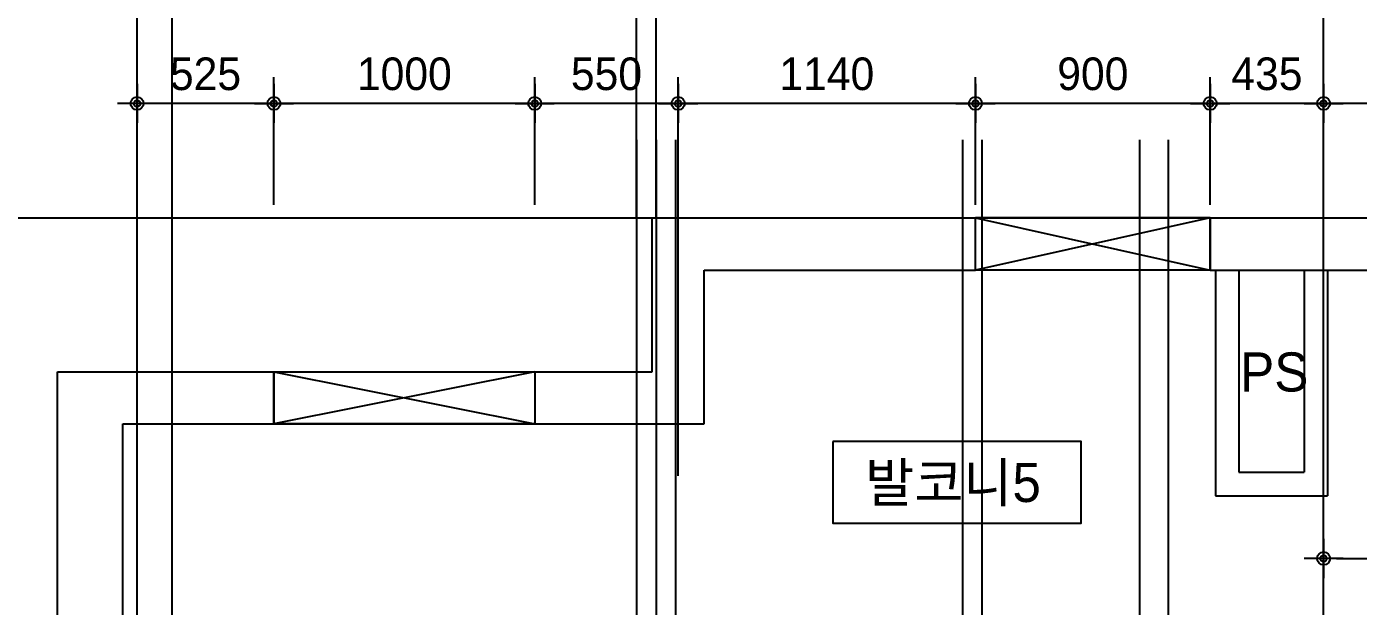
# Model space of a CAD drawing. Header units: millimetres. Extents: x 0 to 92204, y -190080 to 23760.
# Drawn here: x 4110 to 9217, y -172168 to -169944 of the extents above; entities that cross this region are included whole.
import ezdxf
from ezdxf.enums import TextEntityAlignment as Align

# ---------------------------------------------------------------- set-up
doc = ezdxf.new("R2010")
doc.units = ezdxf.units.MM
doc.header["$LTSCALE"] = 100
doc.linetypes.add('AUDIT_D_220706163347-0', pattern=[0])
doc.linetypes.add('CEN', pattern=[62, 60, -1, 0, -1])
doc.layers.get('defpoints').update_dxf_attribs({"color": 139})
for name, color, linetype in [('AA-XXXX-DIMS', 7, 'Continuous'), ('CEN_CON', 1, 'CEN'), ('CEN_WALL', 12, 'CEN'), ('CONC', 2, 'Continuous'), ('DIM', 7, 'AUDIT_D_220706163347-0'), ('ELE3_CON', 7, 'Continuous'), ('MC', 135, 'Continuous'), ('ROM', 7, 'AUDIT_D_220706163347-0'), ('WAL', 3, 'Continuous'), ('실명', 3, 'AUDIT_D_220706163347-0'), ('실명박스', 7, 'AUDIT_D_220706163347-0'), ('창호-open', 4, 'Continuous')]:
    doc.layers.add(name, color=color, linetype=linetype)
doc.layers.add('AA-XXXX-MC', color=153, linetype='AUDIT_D_220706163347-0', plot=False)
doc.styles.add('HAUD01', font='Dotum.ttf')
doc.styles.add('돋움', font='Dotum.ttf')
doc.dimstyles.new('내부100', dxfattribs={"dimscale": 50, "dimtxt": 2.5, "dimasz": 1, "dimexe": 2, "dimexo": 1, "dimgap": 1, "dimtad": 1, "dimdec": 0, "dimzin": 0, "dimdsep": 46, "dimtxsty": '돋움', "dimblk1": 'DIMDOT', "dimblk2": 'DIMDOT', "dimsah": 1, "dimcen": 0.09, "dimdle": 2, "dimclrd": 7, "dimclre": 7, "dimclrt": 3, "dimadec": 0, "dimazin": 0, "dimtfac": 1, "dimtdec": 0, "dimtix": 1, "dimtmove": 2, "dimatfit": 3, "dimldrblk": 'DIMDOT', "dimfxl": 1, "dimtolj": 1, "dimtzin": 0, "dimarcsym": 0})

# ---------------------------------------------------------------- blocks, each defined once
blk = doc.blocks.new('U-131B(기본)', base_point=(-85340.5, -187585.7))
at = {"layer": 'CEN_CON'}
for p, q in [((-85340.5, -187885.7), (-85340.5, -176950.7)), ((-83265.5, -178239), (-83265.5, -176950.7)), ((-81495.5, -187885.7), (-81495.5, -176950.7)), ((-85945.5, -177250.7), (-76055.5, -177250.7))]:
    blk.add_line(p, q, dxfattribs=at)
at = {"layer": 'CEN_WALL'}
for p, q in [((-83350.5, -176950.7), (-83350.5, -182205.7)), ((-82100.5, -176950.7), (-82100.5, -180655.7)), ((-80790.5, -179745.7), (-80790.5, -176950.7))]:
    blk.add_line(p, q, dxfattribs=at)
at = {"layer": 'CONC'}
for p, q in [((-83365.5, -177250.7), (-82125.5, -177250.7)), ((-83365.5, -177840.7), (-83365.5, -177250.7)), ((-82125.5, -177450.7), (-82125.5, -177250.7)), ((-81225.5, -177250.7), (-79385.5, -177250.7)), ((-81225.5, -177450.7), (-81225.5, -177250.7)), ((-83165.5, -177450.7), (-83165.5, -177450.7)), ((-83165.5, -178040.7), (-83165.5, -177450.7)), ((-83165.5, -177450.7), (-82125.5, -177450.7)), ((-81225.5, -177450.7), (-79385.5, -177450.7)), ((-85645.5, -187585.7), (-85645.5, -177840.7)), ((-85645.5, -177840.7), (-84815.5, -177840.7)), ((-84815.5, -177840.7), (-84815.5, -178040.7)), ((-83815.5, -177840.7), (-83365.5, -177840.7)), ((-83815.5, -177840.7), (-83815.5, -178040.7)), ((-85395.5, -185895.7), (-85395.5, -178040.7)), ((-85395.5, -178040.7), (-84815.5, -178040.7)), ((-83815.5, -178040.7), (-83165.5, -178040.7))]:
    blk.add_line(p, q, dxfattribs=at)
at = {"layer": 'ELE3_CON'}
for p, q in [((-81225.5, -177250.7), (-82125.5, -177250.7)), ((-81225.5, -177450.7), (-82125.5, -177450.7)), ((-84815.5, -177840.7), (-83815.5, -177840.7)), ((-84815.5, -178040.7), (-83815.5, -178040.7))]:
    blk.add_line(p, q, dxfattribs=at)
at = {"layer": 'MC'}
for p, q in [((-85205.5, -187885.7), (-85205.5, -176950.7)), ((-83425.5, -176950.7), (-83425.5, -182205.7)), ((-83275.5, -176950.7), (-83275.5, -182205.7)), ((-82175.5, -176950.7), (-82175.5, -180655.7)), ((-81385.5, -187885.7), (-81385.5, -176950.7))]:
    blk.add_line(p, q, dxfattribs=at)
at = {"layer": 'WAL'}
for p, q in [((-81205.5, -177450.7), (-81205.5, -178315.7)), ((-81115.5, -177450.7), (-81115.5, -178225.7)), ((-80865.5, -177450.7), (-80865.5, -178225.7)), ((-80775.5, -177450.7), (-80775.5, -178315.7)), ((-81115.5, -178225.7), (-80865.5, -178225.7)), ((-81205.5, -178315.7), (-80775.5, -178315.7))]:
    blk.add_line(p, q, dxfattribs=at)
blk = doc.blocks.new('DIMDOT')
at = {"layer": 'AA-XXXX-DIMS'}
for p, q in [((0, -1.5), (0, 1.5)), ((-1.5, 0), (1.5, 0))]:
    blk.add_line(p, q, dxfattribs=at)
for radius in [0.5, 0.25]:
    blk.add_circle((0, 0), radius, dxfattribs=at)
blk = doc.blocks.new('*D1441')
at = {"layer": 'defpoints', "color": 0, "transparency": 16777216}
for p in [(9083.8, -170238.6), (9083.8, -170678.2), (10488.8, -170678.2)]:
    blk.add_point(p, dxfattribs=at)
at = {"layer": 'DIM', "color": 7, "lineweight": -2, "transparency": 16777216}
for p, q in [((9083.8, -170628.2), (9083.8, -170138.6)), ((10488.8, -170628.2), (10488.8, -170138.6)), ((10438.8, -170238.6), (9133.8, -170238.6))]:
    blk.add_line(p, q, dxfattribs=at)
at = {"layer": 'DIM', "color": 7, "lineweight": -2, "transparency": 16777216, "xscale": 50, "yscale": 50, "zscale": 50, "rotation": 180}
blk.add_blockref('DIMDOT', (9083.8, -170238.6), dxfattribs=at)
at = {"layer": 'DIM', "color": 7, "lineweight": -2, "transparency": 16777216, "xscale": 50, "yscale": 50, "zscale": 50}
blk.add_blockref('DIMDOT', (10488.8, -170238.6), dxfattribs=at)
at = {"layer": 'DIM', "color": 3, "transparency": 16777216, "insert": (9786.3, -170126), "char_height": 125, "attachment_point": 5, "style": '돋움'}
blk.add_mtext('\\A1;1405', dxfattribs=at)
blk = doc.blocks.new('*D1442')
at = {"layer": 'defpoints', "color": 0, "transparency": 16777216}
for p in [(8648.8, -170238.6), (8648.8, -170678.2), (9083.8, -170678.2)]:
    blk.add_point(p, dxfattribs=at)
at = {"layer": 'DIM', "color": 7, "lineweight": -2, "transparency": 16777216}
for p, q in [((8648.8, -170628.2), (8648.8, -170138.6)), ((9083.8, -170628.2), (9083.8, -170138.6)), ((9033.8, -170238.6), (8698.8, -170238.6))]:
    blk.add_line(p, q, dxfattribs=at)
at = {"layer": 'DIM', "color": 7, "lineweight": -2, "transparency": 16777216, "xscale": 50, "yscale": 50, "zscale": 50, "rotation": 180}
blk.add_blockref('DIMDOT', (8648.8, -170238.6), dxfattribs=at)
at = {"layer": 'DIM', "color": 7, "lineweight": -2, "transparency": 16777216, "xscale": 50, "yscale": 50, "zscale": 50}
blk.add_blockref('DIMDOT', (9083.8, -170238.6), dxfattribs=at)
at = {"layer": 'DIM', "color": 3, "transparency": 16777216, "insert": (8866.3, -170126), "char_height": 125, "attachment_point": 5, "style": '돋움'}
blk.add_mtext('\\A1;435', dxfattribs=at)
blk = doc.blocks.new('*D1443')
at = {"layer": 'defpoints', "color": 0, "transparency": 16777216}
for p in [(7748.8, -170238.6), (7748.8, -170678.2), (8648.8, -170678.2)]:
    blk.add_point(p, dxfattribs=at)
at = {"layer": 'DIM', "color": 7, "lineweight": -2, "transparency": 16777216}
for p, q in [((7748.8, -170628.2), (7748.8, -170138.6)), ((8648.8, -170628.2), (8648.8, -170138.6)), ((8598.8, -170238.6), (7798.8, -170238.6))]:
    blk.add_line(p, q, dxfattribs=at)
at = {"layer": 'DIM', "color": 7, "lineweight": -2, "transparency": 16777216, "xscale": 50, "yscale": 50, "zscale": 50, "rotation": 180}
blk.add_blockref('DIMDOT', (7748.8, -170238.6), dxfattribs=at)
at = {"layer": 'DIM', "color": 7, "lineweight": -2, "transparency": 16777216, "xscale": 50, "yscale": 50, "zscale": 50}
blk.add_blockref('DIMDOT', (8648.8, -170238.6), dxfattribs=at)
at = {"layer": 'DIM', "color": 3, "transparency": 16777216, "insert": (8198.8, -170126), "char_height": 125, "attachment_point": 5, "style": '돋움'}
blk.add_mtext('\\A1;900', dxfattribs=at)
blk = doc.blocks.new('*D1444')
at = {"layer": 'defpoints', "color": 0, "transparency": 16777216}
for p in [(6608.8, -170238.6), (6608.8, -170678.2), (7748.8, -170678.2)]:
    blk.add_point(p, dxfattribs=at)
at = {"layer": 'DIM', "color": 7, "lineweight": -2, "transparency": 16777216}
for p, q in [((6608.8, -170628.2), (6608.8, -170138.6)), ((7748.8, -170628.2), (7748.8, -170138.6)), ((7698.8, -170238.6), (6658.8, -170238.6))]:
    blk.add_line(p, q, dxfattribs=at)
at = {"layer": 'DIM', "color": 7, "lineweight": -2, "transparency": 16777216, "xscale": 50, "yscale": 50, "zscale": 50, "rotation": 180}
blk.add_blockref('DIMDOT', (6608.8, -170238.6), dxfattribs=at)
at = {"layer": 'DIM', "color": 7, "lineweight": -2, "transparency": 16777216, "xscale": 50, "yscale": 50, "zscale": 50}
blk.add_blockref('DIMDOT', (7748.8, -170238.6), dxfattribs=at)
at = {"layer": 'DIM', "color": 3, "transparency": 16777216, "insert": (7178.8, -170126), "char_height": 125, "attachment_point": 5, "style": '돋움'}
blk.add_mtext('\\A1;1140', dxfattribs=at)
blk = doc.blocks.new('*D1445')
at = {"layer": 'defpoints', "color": 0, "transparency": 16777216}
for p in [(6058.8, -170238.6), (6058.8, -170678.2), (6608.8, -170678.2)]:
    blk.add_point(p, dxfattribs=at)
at = {"layer": 'DIM', "color": 7, "lineweight": -2, "transparency": 16777216}
for p, q in [((6058.8, -170628.2), (6058.8, -170138.6)), ((6608.8, -170628.2), (6608.8, -170138.6)), ((6558.8, -170238.6), (6108.8, -170238.6))]:
    blk.add_line(p, q, dxfattribs=at)
at = {"layer": 'DIM', "color": 7, "lineweight": -2, "transparency": 16777216, "xscale": 50, "yscale": 50, "zscale": 50, "rotation": 180}
blk.add_blockref('DIMDOT', (6058.8, -170238.6), dxfattribs=at)
at = {"layer": 'DIM', "color": 7, "lineweight": -2, "transparency": 16777216, "xscale": 50, "yscale": 50, "zscale": 50}
blk.add_blockref('DIMDOT', (6608.8, -170238.6), dxfattribs=at)
at = {"layer": 'DIM', "color": 3, "transparency": 16777216, "insert": (6333.8, -170126), "char_height": 125, "attachment_point": 5, "style": '돋움'}
blk.add_mtext('\\A1;550', dxfattribs=at)
blk = doc.blocks.new('*D1446')
at = {"layer": 'defpoints', "color": 0, "transparency": 16777216}
for p in [(5058.8, -170238.6), (5058.8, -170678.2), (6058.8, -170678.2)]:
    blk.add_point(p, dxfattribs=at)
at = {"layer": 'DIM', "color": 7, "lineweight": -2, "transparency": 16777216}
for p, q in [((5058.8, -170628.2), (5058.8, -170138.6)), ((6058.8, -170628.2), (6058.8, -170138.6)), ((6008.8, -170238.6), (5108.8, -170238.6))]:
    blk.add_line(p, q, dxfattribs=at)
at = {"layer": 'DIM', "color": 7, "lineweight": -2, "transparency": 16777216, "xscale": 50, "yscale": 50, "zscale": 50, "rotation": 180}
blk.add_blockref('DIMDOT', (5058.8, -170238.6), dxfattribs=at)
at = {"layer": 'DIM', "color": 7, "lineweight": -2, "transparency": 16777216, "xscale": 50, "yscale": 50, "zscale": 50}
blk.add_blockref('DIMDOT', (6058.8, -170238.6), dxfattribs=at)
at = {"layer": 'DIM', "color": 3, "transparency": 16777216, "insert": (5558.8, -170126), "char_height": 125, "attachment_point": 5, "style": '돋움'}
blk.add_mtext('\\A1;1000', dxfattribs=at)
blk = doc.blocks.new('*D1447')
at = {"layer": 'defpoints', "color": 0, "transparency": 16777216}
for p in [(4533.8, -170238.6), (4533.8, -170678.2), (5058.8, -170678.2)]:
    blk.add_point(p, dxfattribs=at)
at = {"layer": 'DIM', "color": 7, "lineweight": -2, "transparency": 16777216}
for p, q in [((4533.8, -170628.2), (4533.8, -170138.6)), ((5058.8, -170628.2), (5058.8, -170138.6)), ((5008.8, -170238.6), (4583.8, -170238.6))]:
    blk.add_line(p, q, dxfattribs=at)
at = {"layer": 'DIM', "color": 7, "lineweight": -2, "transparency": 16777216, "xscale": 50, "yscale": 50, "zscale": 50, "rotation": 180}
blk.add_blockref('DIMDOT', (4533.8, -170238.6), dxfattribs=at)
at = {"layer": 'DIM', "color": 7, "lineweight": -2, "transparency": 16777216, "xscale": 50, "yscale": 50, "zscale": 50}
blk.add_blockref('DIMDOT', (5058.8, -170238.6), dxfattribs=at)
at = {"layer": 'DIM', "color": 3, "transparency": 16777216, "insert": (4796.3, -170126), "char_height": 125, "attachment_point": 5, "style": '돋움'}
blk.add_mtext('\\A1;525', dxfattribs=at)
blk = doc.blocks.new('*D1448')
at = {"layer": 'defpoints', "color": 0, "transparency": 16777216}
for p in [(10488.8, -171983.9), (9083.8, -172253.2), (10488.8, -172253.2)]:
    blk.add_point(p, dxfattribs=at)
at = {"layer": 'DIM', "color": 7, "lineweight": -2, "transparency": 16777216}
for p, q in [((9083.8, -172203.2), (9083.8, -171883.9)), ((10488.8, -172203.2), (10488.8, -171883.9)), ((9133.8, -171983.9), (10438.8, -171983.9))]:
    blk.add_line(p, q, dxfattribs=at)
at = {"layer": 'DIM', "color": 7, "lineweight": -2, "transparency": 16777216, "xscale": 50, "yscale": 50, "zscale": 50, "rotation": 180}
blk.add_blockref('DIMDOT', (9083.8, -171983.9), dxfattribs=at)
at = {"layer": 'DIM', "color": 7, "lineweight": -2, "transparency": 16777216, "xscale": 50, "yscale": 50, "zscale": 50}
blk.add_blockref('DIMDOT', (10488.8, -171983.9), dxfattribs=at)
at = {"layer": 'DIM', "color": 3, "transparency": 16777216, "insert": (9786.3, -171871.3), "char_height": 125, "attachment_point": 5, "style": '돋움'}
blk.add_mtext('\\A1;1405', dxfattribs=at)

msp = doc.modelspace()

# ---------------------------------------------------------------- linework, layer by layer
at = {"layer": 'AA-XXXX-MC'}
for p, q in [((4668.8, -170678.2), (4668.8, -168588.2)), ((6448.8, -170678.2), (6448.8, -168588.2))]:
    msp.add_line(p, q, dxfattribs=at)
at = {"layer": 'CEN_CON'}
for p, q in [((4533.8, -170678.2), (4533.8, -168588.2)), ((6523.8, -170678.2), (6523.8, -168588.2)), ((9083.8, -170678.2), (9083.8, -168588.2))]:
    msp.add_line(p, q, dxfattribs=at)
at = {"layer": '실명박스'}
msp.add_lwpolyline([(7201.2, -171535.6), (7201.2, -171848.1), (8153.7, -171848.1), (8153.7, -171535.6)], close=True, dxfattribs=at)
at = {"layer": '창호-open'}
for p, q in [((8648.8, -170678.2), (7748.8, -170878.2)), ((7748.8, -170678.2), (8648.8, -170878.2)), ((6058.8, -171268.2), (5058.8, -171468.2)), ((5058.8, -171268.2), (6058.8, -171468.2))]:
    msp.add_line(p, q, dxfattribs=at)
for points in [[(7748.8, -170678.2), (8648.8, -170678.2), (8648.8, -170878.2), (7748.8, -170878.2)], [(5058.8, -171268.2), (6058.8, -171268.2), (6058.8, -171468.2), (5058.8, -171468.2)]]:
    msp.add_lwpolyline(points, close=True, dxfattribs=at)

# ---------------------------------------------------------------- block references
msp.add_blockref('U-131B(기본)', (4533.8, -181013.2))

# ---------------------------------------------------------------- texts
at = {"layer": 'ROM', "color": 3, "style": 'HAUD01'}
msp.add_text('PS', height=150, dxfattribs=at).set_placement((8894.6, -171268.6), align=Align.MIDDLE)
at = {"layer": '실명', "style": 'HAUD01'}
msp.add_text('발코니5', height=150, dxfattribs=at).set_placement((7662.7, -171690.8), align=Align.MIDDLE)

# ---------------------------------------------------------------- dimensions: what is measured, and where the dimension line sits
at = {"layer": 'DIM'}
for base, p1, p2, picture, middle in [((4533.8, -170238.6), (5058.8, -170678.2), (4533.8, -170678.2), '*D1447', (4796.3, -170126)), ((5058.8, -170238.6), (6058.8, -170678.2), (5058.8, -170678.2), '*D1446', (5558.8, -170126)), ((6058.8, -170238.6), (6608.8, -170678.2), (6058.8, -170678.2), '*D1445', (6333.8, -170126)), ((6608.8, -170238.6), (7748.8, -170678.2), (6608.8, -170678.2), '*D1444', (7178.8, -170126)), ((7748.8, -170238.6), (8648.8, -170678.2), (7748.8, -170678.2), '*D1443', (8198.8, -170126)), ((8648.8, -170238.6), (9083.8, -170678.2), (8648.8, -170678.2), '*D1442', (8866.3, -170126)), ((9083.8, -170238.6), (10488.8, -170678.2), (9083.8, -170678.2), '*D1441', (9786.3, -170126)), ((10488.8, -171983.9), (9083.8, -172253.2), (10488.8, -172253.2), '*D1448', (9786.3, -171871.3))]:
    dim = msp.add_linear_dim(base=base, p1=p1, p2=p2, dimstyle='내부100', override={"dimscale": 50}, dxfattribs=at)
    dim.commit()
    dim.dimension.update_dxf_attribs({"geometry": picture, "text_midpoint": middle})

doc.saveas('drawing.dxf')
